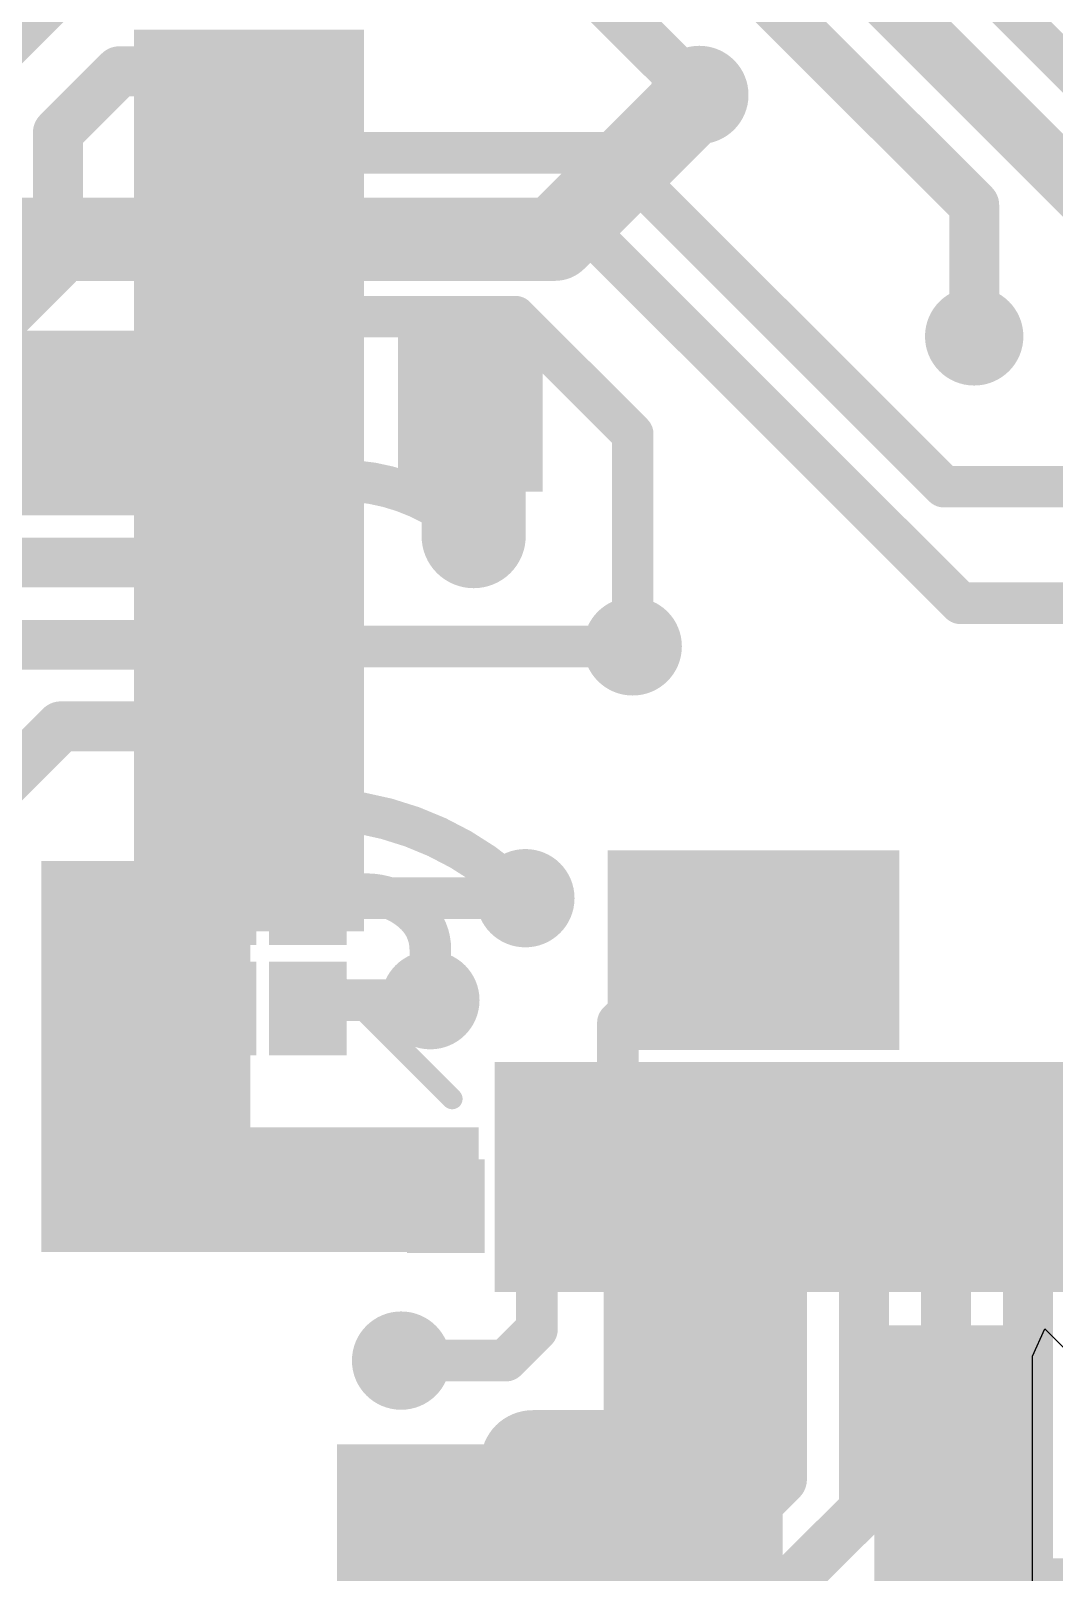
# Model space of a CAD drawing. Header units: millimetres. Extents: x -35.7 to 33.3, y -3.2 to 68.2.
# Drawn here: x -8.93 to -2.69, y 18.87 to 28.28 of the extents above; entities that cross this region are included whole.
import ezdxf

# ---------------------------------------------------------------- set-up
doc = ezdxf.new("R2010")
doc.units = ezdxf.units.MM
for name, color, linetype in [('BottomLayer', 5, 'Continuous'), ('BottomPaste', 16, 'Continuous'), ('BottomSolder', 6, 'Continuous'), ('Mechanical2', 216, 'Continuous'), ('TopLayer', 1, 'Continuous'), ('TopOverlay', 2, 'Continuous'), ('TopPaste', 8, 'Continuous'), ('TopSolder', 216, 'Continuous'), ('ViaHoleLayer', 16, 'Continuous')]:
    doc.layers.add(name, color=color, linetype=linetype)

# ---------------------------------------------------------------- blocks, each defined once
blk = doc.blocks.new('R___0201_B_4')
at = {"layer": 'BottomLayer'}
for points in [[(-0.40999791, 0.18499963), (-0.13999845, 0.18499963), (-0.13999845, -0.18499963), (-0.40999791, -0.18499963)], [(0.14000099, 0.18499963), (0.41000045, 0.18499963), (0.41000045, -0.18499963), (0.14000099, -0.18499963)]]:
    blk.add_hatch(color=5, dxfattribs=at).paths.add_polyline_path(points)
at = {"layer": 'BottomPaste'}
for points in [[(-0.40999791, 0.18499963), (-0.13999845, 0.18499963), (-0.13999845, -0.18499963), (-0.40999791, -0.18499963)], [(0.14000099, 0.18499963), (0.41000045, 0.18499963), (0.41000045, -0.18499963), (0.14000099, -0.18499963)]]:
    blk.add_hatch(color=16, dxfattribs=at).paths.add_polyline_path(points)
at = {"layer": 'BottomSolder'}
for points in [[(-0.51159791, 0.28659963), (-0.03839845, 0.28659963), (-0.03839845, -0.28659963), (-0.51159791, -0.28659963)], [(0.03840099, 0.28659963), (0.51160045, 0.28659963), (0.51160045, -0.28659963), (0.03840099, -0.28659963)]]:
    blk.add_hatch(color=6, dxfattribs=at).paths.add_polyline_path(points)
blk = doc.blocks.new('LQFP_100_23')
at = {"layer": 'TopLayer'}
for points in [[(-8.34999981, -0.8500008399999999), (-7.14999967, -0.8500008399999999), (-7.14999967, -1.15000024), (-8.34999981, -1.15000024)], [(-8.34999981, -1.34999984), (-7.14999967, -1.34999984), (-7.14999967, -1.64999924), (-8.34999981, -1.64999924)], [(-8.34999981, -1.84999884), (-7.14999967, -1.84999884), (-7.14999967, -2.14999824), (-8.34999981, -2.14999824)], [(-8.34999981, -2.35000038), (-7.14999967, -2.35000038), (-7.14999967, -2.64999978), (-8.34999981, -2.64999978)], [(-8.34999981, -2.84999938), (-7.14999967, -2.84999938), (-7.14999967, -3.14999878), (-8.34999981, -3.14999878)], [(-8.34999981, -3.35000092), (-7.14999967, -3.35000092), (-7.14999967, -3.65000032), (-8.34999981, -3.65000032)], [(-8.34999981, -3.84999992), (-7.14999967, -3.84999992), (-7.14999967, -4.14999932), (-8.34999981, -4.14999932)], [(-8.34999981, -4.349998919999999), (-7.14999967, -4.349998919999999), (-7.14999967, -4.64999832), (-8.34999981, -4.64999832)], [(-8.34999981, -4.84999792), (-7.14999967, -4.84999792), (-7.14999967, -5.14999732), (-8.34999981, -5.14999732)], [(-8.34999981, -5.34999946), (-7.14999967, -5.34999946), (-7.14999967, -5.649998859999999), (-8.34999981, -5.649998859999999)], [(-8.34999981, -5.850001), (-7.14999967, -5.850001), (-7.14999967, -6.1500004), (-8.34999981, -6.1500004)], [(-5.850001, -7.14999967), (-5.850001, -8.34999981), (-6.1500004, -8.34999981), (-6.1500004, -7.14999967)], [(-5.350002, -7.14999967), (-5.350002, -8.34999981), (-5.6500014, -8.34999981), (-5.6500014, -7.14999967)], [(-4.85000046, -7.14999967), (-4.85000046, -8.34999981), (-5.149999859999999, -8.34999981), (-5.149999859999999, -7.14999967)], [(-4.35000146, -7.14999967), (-4.35000146, -8.34999981), (-4.65000086, -8.34999981), (-4.65000086, -7.14999967)], [(-3.84999992, -7.14999967), (-3.84999992, -8.34999981), (-4.14999932, -8.34999981), (-4.14999932, -7.14999967)], [(-3.35000092, -7.14999967), (-3.35000092, -8.34999981), (-3.65000032, -8.34999981), (-3.65000032, -7.14999967)], [(-2.85000192, -7.14999967), (-2.85000192, -8.34999981), (-3.15000132, -8.34999981), (-3.15000132, -7.14999967)]]:
    blk.add_hatch(color=1, dxfattribs=at).paths.add_polyline_path(points)
at = {"layer": 'TopPaste'}
for points in [[(-8.34999981, -0.8500008399999999), (-7.14999967, -0.8500008399999999), (-7.14999967, -1.15000024), (-8.34999981, -1.15000024)], [(-8.34999981, -1.34999984), (-7.14999967, -1.34999984), (-7.14999967, -1.64999924), (-8.34999981, -1.64999924)], [(-8.34999981, -1.84999884), (-7.14999967, -1.84999884), (-7.14999967, -2.14999824), (-8.34999981, -2.14999824)], [(-8.34999981, -2.35000038), (-7.14999967, -2.35000038), (-7.14999967, -2.64999978), (-8.34999981, -2.64999978)], [(-8.34999981, -2.84999938), (-7.14999967, -2.84999938), (-7.14999967, -3.14999878), (-8.34999981, -3.14999878)], [(-8.34999981, -3.35000092), (-7.14999967, -3.35000092), (-7.14999967, -3.65000032), (-8.34999981, -3.65000032)], [(-8.34999981, -3.84999992), (-7.14999967, -3.84999992), (-7.14999967, -4.14999932), (-8.34999981, -4.14999932)], [(-8.34999981, -4.349998919999999), (-7.14999967, -4.349998919999999), (-7.14999967, -4.64999832), (-8.34999981, -4.64999832)], [(-8.34999981, -4.84999792), (-7.14999967, -4.84999792), (-7.14999967, -5.14999732), (-8.34999981, -5.14999732)], [(-8.34999981, -5.34999946), (-7.14999967, -5.34999946), (-7.14999967, -5.649998859999999), (-8.34999981, -5.649998859999999)], [(-8.34999981, -5.850001), (-7.14999967, -5.850001), (-7.14999967, -6.1500004), (-8.34999981, -6.1500004)], [(-5.850001, -7.14999967), (-5.850001, -8.34999981), (-6.1500004, -8.34999981), (-6.1500004, -7.14999967)], [(-5.350002, -7.14999967), (-5.350002, -8.34999981), (-5.6500014, -8.34999981), (-5.6500014, -7.14999967)], [(-4.85000046, -7.14999967), (-4.85000046, -8.34999981), (-5.149999859999999, -8.34999981), (-5.149999859999999, -7.14999967)], [(-4.35000146, -7.14999967), (-4.35000146, -8.34999981), (-4.65000086, -8.34999981), (-4.65000086, -7.14999967)], [(-3.84999992, -7.14999967), (-3.84999992, -8.34999981), (-4.14999932, -8.34999981), (-4.14999932, -7.14999967)], [(-3.35000092, -7.14999967), (-3.35000092, -8.34999981), (-3.65000032, -8.34999981), (-3.65000032, -7.14999967)], [(-2.85000192, -7.14999967), (-2.85000192, -8.34999981), (-3.15000132, -8.34999981), (-3.15000132, -7.14999967)]]:
    blk.add_hatch(color=8, dxfattribs=at).paths.add_polyline_path(points)
at = {"layer": 'TopSolder'}
for points in [[(-8.45159981, -0.74840084), (-7.048399669999999, -0.74840084), (-7.048399669999999, -1.25160024), (-8.45159981, -1.25160024)], [(-8.45159981, -1.24839984), (-7.048399669999999, -1.24839984), (-7.048399669999999, -1.75159924), (-8.45159981, -1.75159924)], [(-8.45159981, -1.74839884), (-7.048399669999999, -1.74839884), (-7.048399669999999, -2.25159824), (-8.45159981, -2.25159824)], [(-8.45159981, -2.24840038), (-7.048399669999999, -2.24840038), (-7.048399669999999, -2.75159978), (-8.45159981, -2.75159978)], [(-8.45159981, -2.74839938), (-7.048399669999999, -2.74839938), (-7.048399669999999, -3.25159878), (-8.45159981, -3.25159878)], [(-8.45159981, -3.24840092), (-7.048399669999999, -3.24840092), (-7.048399669999999, -3.75160032), (-8.45159981, -3.75160032)], [(-8.45159981, -3.74839992), (-7.048399669999999, -3.74839992), (-7.048399669999999, -4.25159932), (-8.45159981, -4.25159932)], [(-8.45159981, -4.24839892), (-7.048399669999999, -4.24839892), (-7.048399669999999, -4.75159832), (-8.45159981, -4.75159832)], [(-8.45159981, -4.748397919999999), (-7.048399669999999, -4.748397919999999), (-7.048399669999999, -5.251597319999999), (-8.45159981, -5.251597319999999)], [(-8.45159981, -5.24839946), (-7.048399669999999, -5.24839946), (-7.048399669999999, -5.75159886), (-8.45159981, -5.75159886)], [(-8.45159981, -5.748400999999999), (-7.048399669999999, -5.748400999999999), (-7.048399669999999, -6.2516004), (-8.45159981, -6.2516004)], [(-5.748400999999999, -7.048399669999999), (-5.748400999999999, -8.45159981), (-6.2516004, -8.45159981), (-6.2516004, -7.048399669999999)], [(-5.248402, -7.048399669999999), (-5.248402, -8.45159981), (-5.7516014, -8.45159981), (-5.7516014, -7.048399669999999)], [(-4.74840046, -7.048399669999999), (-4.74840046, -8.45159981), (-5.25159986, -8.45159981), (-5.25159986, -7.048399669999999)], [(-4.248401459999999, -7.048399669999999), (-4.248401459999999, -8.45159981), (-4.75160086, -8.45159981), (-4.75160086, -7.048399669999999)], [(-3.74839992, -7.048399669999999), (-3.74839992, -8.45159981), (-4.25159932, -8.45159981), (-4.25159932, -7.048399669999999)], [(-3.24840092, -7.048399669999999), (-3.24840092, -8.45159981), (-3.75160032, -8.45159981), (-3.75160032, -7.048399669999999)], [(-2.74840192, -7.048399669999999), (-2.74840192, -8.45159981), (-3.25160132, -8.45159981), (-3.25160132, -7.048399669999999)]]:
    blk.add_hatch(color=216, dxfattribs=at).paths.add_polyline_path(points)
at = {"layer": 'TopOverlay', "const_width": 0.127}
blk.add_lwpolyline([(-7.27300044, -6.51100044), (-6.51100044, -7.27300044)], dxfattribs=at)
at = {"layer": 'TopOverlay', "const_width": 0.0635}
for points in [[(-7.30475044, -6.51100044, 1), (-7.24125044, -6.51100044, 1)], [(-6.54275044, -7.27300044, 1), (-6.47925044, -7.27300044, 1)]]:
    blk.add_lwpolyline(points, format="xyb", close=True, dxfattribs=at)
blk = doc.blocks.new('CAP_CASE_A_B_25')
at = {"layer": 'BottomLayer'}
for points in [[(-1.88499877, 0.5950000799999999), (-0.82499835, 0.5950000799999999), (-0.82499835, -0.5950000799999999), (-1.88499877, -0.5950000799999999)], [(-1.88499877, 0.5950000799999999), (-0.82499835, 0.5950000799999999), (-0.82499835, -0.5950000799999999), (-1.88499877, -0.5950000799999999)], [(0.8250008899999999, 0.5950000799999999), (1.88500131, 0.5950000799999999), (1.88500131, -0.5950000799999999), (0.8250008899999999, -0.5950000799999999)]]:
    blk.add_hatch(color=5, dxfattribs=at).paths.add_polyline_path(points)
at = {"layer": 'BottomPaste'}
for points in [[(-1.88499877, 0.5950000799999999), (-0.82499835, 0.5950000799999999), (-0.82499835, -0.5950000799999999), (-1.88499877, -0.5950000799999999)], [(-1.88499877, 0.5950000799999999), (-0.82499835, 0.5950000799999999), (-0.82499835, -0.5950000799999999), (-1.88499877, -0.5950000799999999)], [(0.8250008899999999, 0.5950000799999999), (1.88500131, 0.5950000799999999), (1.88500131, -0.5950000799999999), (0.8250008899999999, -0.5950000799999999)]]:
    blk.add_hatch(color=16, dxfattribs=at).paths.add_polyline_path(points)
at = {"layer": 'BottomSolder'}
for points in [[(-1.98659877, 0.69660008), (-0.72339835, 0.69660008), (-0.72339835, -0.69660008), (-1.98659877, -0.69660008)], [(-1.98659877, 0.69660008), (-0.72339835, 0.69660008), (-0.72339835, -0.69660008), (-1.98659877, -0.69660008)], [(0.72340089, 0.69660008), (1.98660131, 0.69660008), (1.98660131, -0.69660008), (0.72340089, -0.69660008)]]:
    blk.add_hatch(color=6, dxfattribs=at).paths.add_polyline_path(points)
blk = doc.blocks.new('R___0201_B_61')
at = {"layer": 'BottomLayer'}
for points in [[(-0.40999791, 0.18499963), (-0.13999845, 0.18499963), (-0.13999845, -0.18499963), (-0.40999791, -0.18499963)], [(0.14000099, 0.18499963), (0.41000045, 0.18499963), (0.41000045, -0.18499963), (0.14000099, -0.18499963)]]:
    blk.add_hatch(color=5, dxfattribs=at).paths.add_polyline_path(points)
at = {"layer": 'BottomPaste'}
for points in [[(-0.40999791, 0.18499963), (-0.13999845, 0.18499963), (-0.13999845, -0.18499963), (-0.40999791, -0.18499963)], [(0.14000099, 0.18499963), (0.41000045, 0.18499963), (0.41000045, -0.18499963), (0.14000099, -0.18499963)]]:
    blk.add_hatch(color=16, dxfattribs=at).paths.add_polyline_path(points)
at = {"layer": 'BottomSolder'}
for points in [[(-0.51159791, 0.28659963), (-0.03839845, 0.28659963), (-0.03839845, -0.28659963), (-0.51159791, -0.28659963)], [(0.03840099, 0.28659963), (0.51160045, 0.28659963), (0.51160045, -0.28659963), (0.03840099, -0.28659963)]]:
    blk.add_hatch(color=6, dxfattribs=at).paths.add_polyline_path(points)
blk = doc.blocks.new('R___0201_B_62')
at = {"layer": 'BottomLayer'}
for points in [[(-0.40999791, 0.18499963), (-0.13999845, 0.18499963), (-0.13999845, -0.18499963), (-0.40999791, -0.18499963)], [(0.14000099, 0.18499963), (0.41000045, 0.18499963), (0.41000045, -0.18499963), (0.14000099, -0.18499963)]]:
    blk.add_hatch(color=5, dxfattribs=at).paths.add_polyline_path(points)
at = {"layer": 'BottomPaste'}
for points in [[(-0.40999791, 0.18499963), (-0.13999845, 0.18499963), (-0.13999845, -0.18499963), (-0.40999791, -0.18499963)], [(0.14000099, 0.18499963), (0.41000045, 0.18499963), (0.41000045, -0.18499963), (0.14000099, -0.18499963)]]:
    blk.add_hatch(color=16, dxfattribs=at).paths.add_polyline_path(points)
at = {"layer": 'BottomSolder'}
for points in [[(-0.51159791, 0.28659963), (-0.03839845, 0.28659963), (-0.03839845, -0.28659963), (-0.51159791, -0.28659963)], [(0.03840099, 0.28659963), (0.51160045, 0.28659963), (0.51160045, -0.28659963), (0.03840099, -0.28659963)]]:
    blk.add_hatch(color=6, dxfattribs=at).paths.add_polyline_path(points)
blk = doc.blocks.new('C__0603_B_101')
at = {"layer": 'BottomLayer'}
for points in [[(-1.143, -0.4445), (-1.143, 0.4445), (-0.3809999999999999, 0.4445), (-0.3809999999999999, -0.4445)], [(0.3809999999999999, -0.4445), (0.3809999999999999, 0.4445), (1.143, 0.4445), (1.143, -0.4445)]]:
    blk.add_hatch(color=5, dxfattribs=at).paths.add_polyline_path(points)
at = {"layer": 'BottomPaste'}
for points in [[(-1.143, -0.4445), (-1.143, 0.4445), (-0.3809999999999999, 0.4445), (-0.3809999999999999, -0.4445)], [(0.3809999999999999, -0.4445), (0.3809999999999999, 0.4445), (1.143, 0.4445), (1.143, -0.4445)]]:
    blk.add_hatch(color=16, dxfattribs=at).paths.add_polyline_path(points)
at = {"layer": 'BottomSolder'}
for points in [[(-1.20299988, -0.50449988), (-1.20299988, 0.50449988), (-0.3210001199999999, 0.50449988), (-0.3210001199999999, -0.50449988)], [(0.3210001199999999, -0.50449988), (0.3210001199999999, 0.50449988), (1.20299988, 0.50449988), (1.20299988, -0.50449988)]]:
    blk.add_hatch(color=6, dxfattribs=at).paths.add_polyline_path(points)
blk = doc.blocks.new('C__0603_B_102')
at = {"layer": 'BottomLayer'}
for points in [[(-1.143, -0.4445), (-1.143, 0.4445), (-0.3809999999999999, 0.4445), (-0.3809999999999999, -0.4445)], [(0.3809999999999999, -0.4445), (0.3809999999999999, 0.4445), (1.143, 0.4445), (1.143, -0.4445)]]:
    blk.add_hatch(color=5, dxfattribs=at).paths.add_polyline_path(points)
at = {"layer": 'BottomPaste'}
for points in [[(-1.143, -0.4445), (-1.143, 0.4445), (-0.3809999999999999, 0.4445), (-0.3809999999999999, -0.4445)], [(0.3809999999999999, -0.4445), (0.3809999999999999, 0.4445), (1.143, 0.4445), (1.143, -0.4445)]]:
    blk.add_hatch(color=16, dxfattribs=at).paths.add_polyline_path(points)
at = {"layer": 'BottomSolder'}
for points in [[(-1.20299988, -0.50449988), (-1.20299988, 0.50449988), (-0.3210001199999999, 0.50449988), (-0.3210001199999999, -0.50449988)], [(0.3210001199999999, -0.50449988), (0.3210001199999999, 0.50449988), (1.20299988, 0.50449988), (1.20299988, -0.50449988)]]:
    blk.add_hatch(color=6, dxfattribs=at).paths.add_polyline_path(points)
blk = doc.blocks.new('C__0603_B_107')
at = {"layer": 'BottomLayer'}
for points in [[(-1.143, -0.4445), (-1.143, 0.4445), (-0.3809999999999999, 0.4445), (-0.3809999999999999, -0.4445)], [(0.3809999999999999, -0.4445), (0.3809999999999999, 0.4445), (1.143, 0.4445), (1.143, -0.4445)]]:
    blk.add_hatch(color=5, dxfattribs=at).paths.add_polyline_path(points)
at = {"layer": 'BottomPaste'}
for points in [[(-1.143, -0.4445), (-1.143, 0.4445), (-0.3809999999999999, 0.4445), (-0.3809999999999999, -0.4445)], [(0.3809999999999999, -0.4445), (0.3809999999999999, 0.4445), (1.143, 0.4445), (1.143, -0.4445)]]:
    blk.add_hatch(color=16, dxfattribs=at).paths.add_polyline_path(points)
at = {"layer": 'BottomSolder'}
for points in [[(-1.20299988, -0.50449988), (-1.20299988, 0.50449988), (-0.3210001199999999, 0.50449988), (-0.3210001199999999, -0.50449988)], [(0.3210001199999999, -0.50449988), (0.3210001199999999, 0.50449988), (1.20299988, 0.50449988), (1.20299988, -0.50449988)]]:
    blk.add_hatch(color=6, dxfattribs=at).paths.add_polyline_path(points)

msp = doc.modelspace()

# ---------------------------------------------------------------- hatches: boundary and pattern name
at = {"layer": 'BottomLayer'}
h = msp.add_hatch(color=5, dxfattribs=at)
edge = h.paths.add_edge_path()
edge.add_arc((-4.8514, 27.8892), 0.2999994, 0, 360)
h = msp.add_hatch(color=5, dxfattribs=at)
edge = h.paths.add_edge_path()
edge.add_arc((-3.17499746, 26.416), 0.2999994, 0, 360)
for points in [[(-9.296882599999998, 25.3238), (-7.391882600000001, 25.3238), (-7.391882600000001, 26.44992424), (-9.296882599999998, 26.44992424)], [(-5.4102, 22.0606112), (-3.6322, 22.0606112), (-3.6322, 23.2798112), (-5.4102, 23.2798112)], [(-8.8646, 20.828), (-7.590200719999999, 20.828), (-7.590200719999999, 23.2156), (-8.8646, 23.2156)], [(-8.026399999999999, 20.828), (-6.1976, 20.828), (-6.1976, 21.59), (-8.026399999999999, 21.59)], [(-4.3434, 21.5138), (-5.4356, 21.5138), (-5.4356, 18.796), (-4.3434, 18.796)], [(-3.7846, 17.653), (-2.7432, 17.653), (-2.7432, 20.3588112), (-3.7846, 20.3588112)], [(-4.3553888, 17.3736), (-4.3553888, 19.6555106), (-7.0612, 19.6555106), (-7.0612, 17.3736)]]:
    msp.add_hatch(color=5, dxfattribs=at).paths.add_polyline_path(points)
h = msp.add_hatch(color=5, dxfattribs=at)
edge = h.paths.add_edge_path()
edge.add_arc((-8.762999999999998, 25.69181044), 0.2999994, 0, 360)
h = msp.add_hatch(color=5, dxfattribs=at)
edge = h.paths.add_edge_path()
edge.add_arc((-6.2275974, 25.1848112), 0.2999994, 0, 360)
h = msp.add_hatch(color=5, dxfattribs=at)
edge = h.paths.add_edge_path()
edge.add_arc((-5.2578, 24.5244112), 0.2999994, 0, 360)
h = msp.add_hatch(color=5, dxfattribs=at)
edge = h.paths.add_edge_path()
edge.add_arc((-5.91236562, 22.9877112), 0.2999994, 0, 360)
h = msp.add_hatch(color=5, dxfattribs=at)
edge = h.paths.add_edge_path()
edge.add_arc((-3.9624, 22.6702112), 0.2999994, 0, 360)
h = msp.add_hatch(color=5, dxfattribs=at)
edge = h.paths.add_edge_path()
edge.add_arc((-6.49181328, 22.3654112), 0.2999994, 0, 360)
h = msp.add_hatch(color=5, dxfattribs=at)
edge = h.paths.add_edge_path()
edge.add_arc((-8.1328006, 21.7678), 0.2999994, 0, 360)
h = msp.add_hatch(color=5, dxfattribs=at)
edge = h.paths.add_edge_path()
edge.add_arc((-8.4836, 21.209), 0.2999994, 0, 360)
h = msp.add_hatch(color=5, dxfattribs=at)
edge = h.paths.add_edge_path()
edge.add_arc((-7.746999999999999, 21.209), 0.2999994, 0, 360)
h = msp.add_hatch(color=5, dxfattribs=at)
edge = h.paths.add_edge_path()
edge.add_arc((-6.6699003, 20.1659109), 0.2999994, 0, 360)
h = msp.add_hatch(color=5, dxfattribs=at)
edge = h.paths.add_edge_path()
edge.add_arc((-5.8674, 19.5460112), 0.2999994, 0, 360)
h = msp.add_hatch(color=5, dxfattribs=at)
edge = h.paths.add_edge_path()
edge.add_arc((-6.5786, 19.2024), 0.2999994, 0, 360)
at = {"layer": 'TopLayer'}
h = msp.add_hatch(color=1, dxfattribs=at)
edge = h.paths.add_edge_path()
edge.add_arc((-4.8514, 27.8892), 0.2999994, 0, 360)
h = msp.add_hatch(color=1, dxfattribs=at)
edge = h.paths.add_edge_path()
edge.add_arc((-3.17499746, 26.416), 0.2999994, 0, 360)
h = msp.add_hatch(color=1, dxfattribs=at)
edge = h.paths.add_edge_path()
edge.add_arc((-8.762999999999998, 25.69181044), 0.2999994, 0, 360)
h = msp.add_hatch(color=1, dxfattribs=at)
edge = h.paths.add_edge_path()
edge.add_arc((-6.2275974, 25.1848112), 0.2999994, 0, 360)
h = msp.add_hatch(color=1, dxfattribs=at)
edge = h.paths.add_edge_path()
edge.add_arc((-5.2578, 24.5244112), 0.2999994, 0, 360)
h = msp.add_hatch(color=1, dxfattribs=at)
edge = h.paths.add_edge_path()
edge.add_arc((-5.91236562, 22.9877112), 0.2999994, 0, 360)
msp.add_hatch(color=1, dxfattribs=at).paths.add_polyline_path([(-8.2042, 22.8092), (-6.985, 22.8092), (-6.985, 23.1902), (-8.2042, 23.1902)])
h = msp.add_hatch(color=1, dxfattribs=at)
edge = h.paths.add_edge_path()
edge.add_arc((-3.9624, 22.6702112), 0.2999994, 0, 360)
h = msp.add_hatch(color=1, dxfattribs=at)
edge = h.paths.add_edge_path()
edge.add_arc((-6.49181328, 22.3654112), 0.2999994, 0, 360)
h = msp.add_hatch(color=1, dxfattribs=at)
edge = h.paths.add_edge_path()
edge.add_arc((-8.1328006, 21.7678), 0.2999994, 0, 360)
h = msp.add_hatch(color=1, dxfattribs=at)
edge = h.paths.add_edge_path()
edge.add_arc((-8.4836, 21.209), 0.2999994, 0, 360)
h = msp.add_hatch(color=1, dxfattribs=at)
edge = h.paths.add_edge_path()
edge.add_arc((-7.746999999999999, 21.209), 0.2999994, 0, 360)
h = msp.add_hatch(color=1, dxfattribs=at)
edge = h.paths.add_edge_path()
edge.add_arc((-6.6699003, 20.1659109), 0.2999994, 0, 360)
h = msp.add_hatch(color=1, dxfattribs=at)
edge = h.paths.add_edge_path()
edge.add_arc((-5.8674, 19.5460112), 0.2999994, 0, 360)
h = msp.add_hatch(color=1, dxfattribs=at)
edge = h.paths.add_edge_path()
edge.add_arc((-6.5786, 19.2024), 0.2999994, 0, 360)
at = {"layer": 'ViaHoleLayer'}
h = msp.add_hatch(color=16, dxfattribs=at)
edge = h.paths.add_edge_path()
edge.add_arc((-4.8514, 27.8892), 0.1499997, 0, 360)
h = msp.add_hatch(color=16, dxfattribs=at)
edge = h.paths.add_edge_path()
edge.add_arc((-3.17499746, 26.416), 0.1499997, 0, 360)
h = msp.add_hatch(color=16, dxfattribs=at)
edge = h.paths.add_edge_path()
edge.add_arc((-8.762999999999998, 25.69181044), 0.1499997, 0, 360)
h = msp.add_hatch(color=16, dxfattribs=at)
edge = h.paths.add_edge_path()
edge.add_arc((-6.2275974, 25.1848112), 0.1499997, 0, 360)
h = msp.add_hatch(color=16, dxfattribs=at)
edge = h.paths.add_edge_path()
edge.add_arc((-5.2578, 24.5244112), 0.1499997, 0, 360)
h = msp.add_hatch(color=16, dxfattribs=at)
edge = h.paths.add_edge_path()
edge.add_arc((-5.91236562, 22.9877112), 0.1499997, 0, 360)
h = msp.add_hatch(color=16, dxfattribs=at)
edge = h.paths.add_edge_path()
edge.add_arc((-3.9624, 22.6702112), 0.1499997, 0, 360)
h = msp.add_hatch(color=16, dxfattribs=at)
edge = h.paths.add_edge_path()
edge.add_arc((-6.49181328, 22.3654112), 0.1499997, 0, 360)
h = msp.add_hatch(color=16, dxfattribs=at)
edge = h.paths.add_edge_path()
edge.add_arc((-8.1328006, 21.7678), 0.1499997, 0, 360)
h = msp.add_hatch(color=16, dxfattribs=at)
edge = h.paths.add_edge_path()
edge.add_arc((-8.4836, 21.209), 0.1499997, 0, 360)
h = msp.add_hatch(color=16, dxfattribs=at)
edge = h.paths.add_edge_path()
edge.add_arc((-7.746999999999999, 21.209), 0.1499997, 0, 360)
h = msp.add_hatch(color=16, dxfattribs=at)
edge = h.paths.add_edge_path()
edge.add_arc((-6.6699003, 20.1659109), 0.1499997, 0, 360)
h = msp.add_hatch(color=16, dxfattribs=at)
edge = h.paths.add_edge_path()
edge.add_arc((-5.8674, 19.5460112), 0.1499997, 0, 360)
h = msp.add_hatch(color=16, dxfattribs=at)
edge = h.paths.add_edge_path()
edge.add_arc((-6.5786, 19.2024), 0.1499997, 0, 360)

# ---------------------------------------------------------------- linework, layer by layer
at = {"layer": 'BottomLayer'}
for p, q in [((-2.8194, 20.19300254), (-2.74320254, 20.35880866)), ((-2.74320254, 20.35880866), (-1.0787888, 18.6944)), ((-2.8194, 18.0086), (-2.8194, 20.19300254))]:
    msp.add_line(p, q, dxfattribs=at)
for points, const_width in [([(-4.2791888, 29.00679999999999), (-2.34760008, 27.07521128)], 0.3048), ([(-4.4823888, 28.5242), (-3.17499746, 27.21680866)], 0.3048), ([(-5.73187322, 27.00872678), (-4.8690022, 27.8715978)], 0.508), ([(-3.17499746, 26.416), (-3.17499746, 27.21680866)], 0.3048), ([(-22.70271558, 27.00872678), (-5.73187322, 27.00872678)], 0.508), ([(-6.248399999999999, 25.9722112), (-6.2275974, 25.9514086)], 0.635), ([(-6.2275974, 25.1968), (-6.2275974, 25.9514086)], 0.635), ([(-9.711408059999998, 25.2054106), (-9.030408659999999, 24.5244112)], 0.254), ([(-9.030408659999999, 24.5244112), (-5.2578, 24.5244112)], 0.254), ([(-7.238999999999999, 22.9877112), (-5.9189112, 22.9877112)], 0.254), ([(-4.886200539999999, 22.6448112), (-4.8768, 22.63541066)], 0.635), ([(-8.5344, 22.479), (-8.3614006, 22.3060006)], 0.2032), ([(-7.238999999999999, 22.3574102), (-7.230999, 22.3654112)], 0.254), ([(-7.238999999999999, 22.3146112), (-7.238999999999999, 22.3574102)], 0.254), ([(-7.230999, 22.3654112), (-6.49181328, 22.3654112)], 0.254), ([(-8.3614006, 21.971), (-8.3614006, 22.3060006)], 0.2032), ([(-5.847600699999999, 21.02724268), (-5.847600699999999, 21.10841092)], 0.2032), ([(-5.84983336, 21.02501002), (-5.847600699999999, 21.02724268)], 0.2032), ([(-5.84983336, 20.38836664), (-5.84983336, 21.02501002)], 0.2032), ([(-6.072289099999999, 20.1659109), (-5.84983336, 20.38836664)], 0.2032), ([(-6.6699003, 20.1659109), (-6.072289099999999, 20.1659109)], 0.2032), ([(-4.8768, 19.7111112), (-4.8768, 19.7746112)], 0.635), ([(-3.3528, 18.5300112), (-3.3528, 19.7746112)], 0.635), ([(-4.8768, 18.161), (-4.8768, 19.7111112)], 0.635), ([(-5.8674, 19.5460112), (-5.0419, 19.5460112)], 0.635), ([(-5.0419, 19.5460112), (-5.008600599999999, 19.5793106)], 0.635), ([(-5.008600599999999, 19.5793106), (-4.8768, 19.7111112)], 0.3048)]:
    msp.add_lwpolyline(points, dxfattribs=dict(at, const_width=const_width))
for points, const_width in [([(-4.9960022, 27.8715978, 1), (-4.7420022, 27.8715978, 1)], 0.254), ([(-3.25119746, 27.21680866, 1), (-3.09879746, 27.21680866, 1)], 0.1524), ([(-3.25119746, 27.21680866, 1), (-3.09879746, 27.21680866, 1)], 0.1524), ([(-5.85887322, 27.00872678, 1), (-5.60487322, 27.00872678, 1)], 0.254), ([(-5.85887322, 27.00872678, 1), (-5.60487322, 27.00872678, 1)], 0.254), ([(-3.25119746, 26.416, 1), (-3.09879746, 26.416, 1)], 0.1524), ([(-6.407149999999999, 25.9722112, 1), (-6.08965, 25.9722112, 1)], 0.3175), ([(-6.3863474, 25.9514086, 1), (-6.0688474, 25.9514086, 1)], 0.3175), ([(-6.3863474, 25.9514086, 1), (-6.0688474, 25.9514086, 1)], 0.3175), ([(-6.3863474, 25.1968, 1), (-6.0688474, 25.1968, 1)], 0.3175), ([(-9.09390866, 24.5244112, 1), (-8.96690866, 24.5244112, 1)], 0.127), ([(-9.09390866, 24.5244112, 1), (-8.96690866, 24.5244112, 1)], 0.127), ([(-5.3213, 24.5244112, 1), (-5.194299999999999, 24.5244112, 1)], 0.127), ([(-7.302499999999999, 22.9877112, 1), (-7.175499999999999, 22.9877112, 1)], 0.127), ([(-5.9824112, 22.9877112, 1), (-5.8554112, 22.9877112, 1)], 0.127), ([(-5.044950539999999, 22.6448112, 1), (-4.72745054, 22.6448112, 1)], 0.3175), ([(-5.03555, 22.63541066, 1), (-4.71805, 22.63541066, 1)], 0.3175), ([(-8.5852, 22.479, 1), (-8.4836, 22.479, 1)], 0.1016), ([(-7.302499999999999, 22.3574102, 1), (-7.175499999999999, 22.3574102, 1)], 0.127), ([(-7.302499999999999, 22.3574102, 1), (-7.175499999999999, 22.3574102, 1)], 0.127), ([(-7.294499, 22.3654112, 1), (-7.167499, 22.3654112, 1)], 0.127), ([(-7.294499, 22.3654112, 1), (-7.167499, 22.3654112, 1)], 0.127), ([(-6.55531328, 22.3654112, 1), (-6.42831328, 22.3654112, 1)], 0.127), ([(-8.4122006, 22.3060006, 1), (-8.310600599999999, 22.3060006, 1)], 0.1016), ([(-8.4122006, 22.3060006, 1), (-8.310600599999999, 22.3060006, 1)], 0.1016), ([(-7.302499999999999, 22.3146112, 1), (-7.175499999999999, 22.3146112, 1)], 0.127), ([(-8.4122006, 21.971, 1), (-8.310600599999999, 21.971, 1)], 0.1016), ([(-5.8984007, 21.10841092, 1), (-5.796800699999999, 21.10841092, 1)], 0.1016), ([(-5.90063336, 21.02501002, 1), (-5.799033359999999, 21.02501002, 1)], 0.1016), ([(-5.90063336, 21.02501002, 1), (-5.799033359999999, 21.02501002, 1)], 0.1016), ([(-5.8984007, 21.02724268, 1), (-5.796800699999999, 21.02724268, 1)], 0.1016), ([(-5.8984007, 21.02724268, 1), (-5.796800699999999, 21.02724268, 1)], 0.1016), ([(-5.90063336, 20.38836664, 1), (-5.799033359999999, 20.38836664, 1)], 0.1016), ([(-5.90063336, 20.38836664, 1), (-5.799033359999999, 20.38836664, 1)], 0.1016), ([(-6.7207003, 20.1659109, 1), (-6.619100299999999, 20.1659109, 1)], 0.1016), ([(-6.1230891, 20.1659109, 1), (-6.0214891, 20.1659109, 1)], 0.1016), ([(-6.1230891, 20.1659109, 1), (-6.0214891, 20.1659109, 1)], 0.1016), ([(-5.03555, 19.7746112, 1), (-4.71805, 19.7746112, 1)], 0.3175), ([(-3.51155, 19.7746112, 1), (-3.19405, 19.7746112, 1)], 0.3175), ([(-5.03555, 19.7111112, 1), (-4.71805, 19.7111112, 1)], 0.3175), ([(-5.03555, 19.7111112, 1), (-4.71805, 19.7111112, 1)], 0.3175), ([(-6.026149999999999, 19.5460112, 1), (-5.70865, 19.5460112, 1)], 0.3175), ([(-5.20065, 19.5460112, 1), (-4.88315, 19.5460112, 1)], 0.3175), ([(-5.20065, 19.5460112, 1), (-4.88315, 19.5460112, 1)], 0.3175), ([(-5.1673506, 19.5793106, 1), (-4.8498506, 19.5793106, 1)], 0.3175), ([(-4.953, 19.7111112, 1), (-4.8006, 19.7111112, 1)], 0.1524), ([(-5.084800599999999, 19.5793106, 1), (-4.932400599999999, 19.5793106, 1)], 0.1524)]:
    msp.add_lwpolyline(points, format="xyb", close=True, dxfattribs=dict(at, const_width=const_width))
at = {"layer": 'Mechanical2', "const_width": 0.3809999999999999}
msp.add_lwpolyline([(33.1350874, 19.75968108, -5.376896980783756), (33.11748266, 45.28603084)], format="xyb", dxfattribs=at)
at = {"layer": 'TopLayer'}
for points, const_width in [([(-4.96456716, 29.80317636), (-1.49265132, 26.33126052)], 0.254), ([(-4.16858958, 29.61785542), (-1.31379468, 26.76306052)], 0.254), ([(-9.2456, 28.03334246), (-8.2427318, 29.03621066)], 0.3048), ([(-5.498411659999999, 28.53621166), (-4.8514, 27.8892)], 0.3048), ([(-8.762999999999998, 27.65890836), (-8.38809854, 28.03380982)], 0.3048), ([(-8.38809854, 28.03380982), (-7.600000039999999, 28.03380982)], 0.3048), ([(-7.600000039999999, 28.03380982), (-7.59759974, 28.03621012)], 0.3048), ([(-8.762999999999998, 26.85680938), (-8.762999999999998, 27.65890836)], 0.3048), ([(-7.670746659999999, 27.53621112), (-7.59759974, 27.53621112)], 0.254), ([(-7.59759974, 27.53621112), (-5.396468759999999, 27.53621112)], 0.254), ([(-5.396468759999999, 27.53621112), (-3.359205879999999, 25.49894824)], 0.254), ([(-7.63153922, 27.03621212), (-7.59759974, 27.03621212)], 0.254), ([(-7.59759974, 27.03621212), (-5.5071264, 27.03621212)], 0.254), ([(-5.5071264, 27.03621212), (-3.25825612, 24.78734184)], 0.254), ([(-9.39359818, 26.22621119999999), (-8.762999999999998, 26.85680938)], 0.3048), ([(-7.59759974, 26.53621058), (-5.974199379999999, 26.53621058)], 0.254), ([(-5.974199379999999, 26.53621058), (-5.2578, 25.8198112)], 0.254), ([(-8.762999999999998, 25.69181044), (-8.41859886, 26.03621158)], 0.3048), ([(-8.41859886, 26.03621158), (-8.04520108, 26.03621158)], 0.3048), ([(-5.2578, 24.4736112), (-5.2578, 25.8198112)], 0.254), ([(-7.59759974, 25.53621004), (-7.04240908, 25.53621004)], 0.254), ([(-3.359205879999999, 25.49894824), (2.97435016, 25.49894824)], 0.254), ([(-9.302435039999999, 25.03621104), (-7.59759974, 25.03621104)], 0.3048), ([(-3.25825612, 24.78734184), (3.316132559999999, 24.78734184)], 0.254), ([(-10.50040318, 24.53381174), (-7.600000039999999, 24.53381174)], 0.3048), ([(-7.600000039999999, 24.53381174), (-7.59759974, 24.53621204)], 0.3048), ([(-9.0932, 23.6886115), (-8.745598459999998, 24.03621304)], 0.3048), ([(-8.745598459999998, 24.03621304), (-7.59759974, 24.03621304)], 0.3048), ([(-7.59759974, 23.5362115), (-7.244113019999999, 23.5362115)], 0.254), ([(-5.939543619999999, 23.130383), (-5.93776562, 23.12861262)], 0.254), ([(-5.9377707, 23.12861008), (-5.93776562, 23.12861262)], 0.254), ([(-7.238999999999999, 23.0124), (-6.88520594, 23.0124)], 0.254), ([(-6.49181328, 22.3654112), (-6.49181328, 22.67587794)], 0.254), ([(-5.347601699999999, 22.22810896), (-4.90549946, 22.6702112)], 0.254), ([(-4.90549946, 22.6702112), (-3.937, 22.6702112)], 0.254), ([(-5.347601699999999, 21.7338148), (-5.347601699999999, 22.22810896)], 0.254), ([(-4.34760116, 19.44021004), (-4.34760116, 21.28621092)], 0.3048), ([(-3.84759962, 19.25771358), (-3.84759962, 21.28621092)], 0.3048), ([(-3.34760062, 14.99120192), (-3.34760062, 21.28621092)], 0.3048), ([(-2.84760162, 12.59817648), (-2.84760162, 21.28621092)], 0.3048), ([(-4.85000046, 21.10601062), (-4.84760016, 21.10841092)], 0.3048), ([(-4.85000046, 20.09279954), (-4.85000046, 21.10601062)], 0.3048), ([(-5.842, 20.3540106), (-5.842, 21.10281022)], 0.254), ([(-5.847600699999999, 21.10841092), (-5.842, 21.10281022)], 0.2032), ([(-6.030099699999999, 20.1659109), (-5.842, 20.3540106)], 0.254), ([(-6.6699003, 20.1659109), (-6.030099699999999, 20.1659109)], 0.254), ([(-5.396788799999999, 19.5460112), (-4.85000046, 20.09279954)], 0.3048), ([(-5.8674, 19.5460112), (-5.396788799999999, 19.5460112)], 0.3048), ([(-5.714997459999999, 18.07281374), (-4.34760116, 19.44021004)], 0.3048), ([(-4.44499746, 18.66031574), (-3.84759962, 19.25771358)], 0.3048)]:
    msp.add_lwpolyline(points, dxfattribs=dict(at, const_width=const_width))
for points, const_width in [([(-8.46429854, 28.03380982, 1), (-8.31189854, 28.03380982, 1)], 0.1524), ([(-8.46429854, 28.03380982, 1), (-8.31189854, 28.03380982, 1)], 0.1524), ([(-7.676200039999999, 28.03380982, 1), (-7.523800039999999, 28.03380982, 1)], 0.1524), ([(-7.676200039999999, 28.03380982, 1), (-7.523800039999999, 28.03380982, 1)], 0.1524), ([(-7.67379974, 28.03621012, 1), (-7.52139974, 28.03621012, 1)], 0.1524), ([(-4.9276, 27.8892, 1), (-4.7752, 27.8892, 1)], 0.1524), ([(-8.839199999999998, 27.65890836, 1), (-8.6868, 27.65890836, 1)], 0.1524), ([(-8.839199999999998, 27.65890836, 1), (-8.6868, 27.65890836, 1)], 0.1524), ([(-7.734246659999999, 27.53621112, 1), (-7.607246659999999, 27.53621112, 1)], 0.127), ([(-7.661099739999999, 27.53621112, 1), (-7.534099739999999, 27.53621112, 1)], 0.127), ([(-7.661099739999999, 27.53621112, 1), (-7.534099739999999, 27.53621112, 1)], 0.127), ([(-5.45996876, 27.53621112, 1), (-5.332968759999999, 27.53621112, 1)], 0.127), ([(-5.45996876, 27.53621112, 1), (-5.332968759999999, 27.53621112, 1)], 0.127), ([(-7.69503922, 27.03621212, 1), (-7.568039219999999, 27.03621212, 1)], 0.127), ([(-7.661099739999999, 27.03621212, 1), (-7.534099739999999, 27.03621212, 1)], 0.127), ([(-7.661099739999999, 27.03621212, 1), (-7.534099739999999, 27.03621212, 1)], 0.127), ([(-5.5706264, 27.03621212, 1), (-5.443626399999999, 27.03621212, 1)], 0.127), ([(-5.5706264, 27.03621212, 1), (-5.443626399999999, 27.03621212, 1)], 0.127), ([(-8.839199999999998, 26.85680938, 1), (-8.6868, 26.85680938, 1)], 0.1524), ([(-8.839199999999998, 26.85680938, 1), (-8.6868, 26.85680938, 1)], 0.1524), ([(-7.661099739999999, 26.53621058, 1), (-7.534099739999999, 26.53621058, 1)], 0.127), ([(-6.037699379999999, 26.53621058, 1), (-5.91069938, 26.53621058, 1)], 0.127), ([(-6.037699379999999, 26.53621058, 1), (-5.91069938, 26.53621058, 1)], 0.127), ([(-8.49479886, 26.03621158, 1), (-8.34239886, 26.03621158, 1)], 0.1524), ([(-8.49479886, 26.03621158, 1), (-8.34239886, 26.03621158, 1)], 0.1524), ([(-8.121401079999998, 26.03621158, 1), (-7.96900108, 26.03621158, 1)], 0.1524), ([(-5.3213, 25.8198112, 1), (-5.194299999999999, 25.8198112, 1)], 0.127), ([(-5.3213, 25.8198112, 1), (-5.194299999999999, 25.8198112, 1)], 0.127), ([(-8.839199999999998, 25.69181044, 1), (-8.6868, 25.69181044, 1)], 0.1524), ([(-7.661099739999999, 25.53621004, 1), (-7.534099739999999, 25.53621004, 1)], 0.127), ([(-7.10590908, 25.53621004, 1), (-6.97890908, 25.53621004, 1)], 0.127), ([(-7.10590908, 25.53621004, 1), (-6.97890908, 25.53621004, 1)], 0.127), ([(-3.42270588, 25.49894824, 1), (-3.29570588, 25.49894824, 1)], 0.127), ([(-3.42270588, 25.49894824, 1), (-3.29570588, 25.49894824, 1)], 0.127), ([(-6.539506859999999, 25.3883541, 1), (-6.41250686, 25.3883541, 1)], 0.127), ([(-6.539506859999999, 25.3883541, 1), (-6.41250686, 25.3883541, 1)], 0.127), ([(-6.286499999999999, 25.1968, 1), (-6.1595, 25.1968, 1)], 0.127), ([(-7.67379974, 25.03621104, 1), (-7.52139974, 25.03621104, 1)], 0.1524), ([(-3.32175612, 24.78734184, 1), (-3.19475612, 24.78734184, 1)], 0.127), ([(-3.32175612, 24.78734184, 1), (-3.19475612, 24.78734184, 1)], 0.127), ([(-7.676200039999999, 24.53381174, 1), (-7.523800039999999, 24.53381174, 1)], 0.1524), ([(-7.676200039999999, 24.53381174, 1), (-7.523800039999999, 24.53381174, 1)], 0.1524), ([(-7.67379974, 24.53621204, 1), (-7.52139974, 24.53621204, 1)], 0.1524), ([(-5.3213, 24.4736112, 1), (-5.194299999999999, 24.4736112, 1)], 0.127), ([(-8.821798459999998, 24.03621304, 1), (-8.669398459999998, 24.03621304, 1)], 0.1524), ([(-8.821798459999998, 24.03621304, 1), (-8.669398459999998, 24.03621304, 1)], 0.1524), ([(-7.67379974, 24.03621304, 1), (-7.52139974, 24.03621304, 1)], 0.1524), ([(-7.661099739999999, 23.5362115, 1), (-7.534099739999999, 23.5362115, 1)], 0.127), ([(-7.30761302, 23.5362115, 1), (-7.180613019999999, 23.5362115, 1)], 0.127), ([(-7.30761302, 23.5362115, 1), (-7.180613019999999, 23.5362115, 1)], 0.127), ([(-6.00304362, 23.130383, 1), (-5.87604362, 23.130383, 1)], 0.127), ([(-6.001270699999999, 23.12861008, 1), (-5.874270699999999, 23.12861008, 1)], 0.127), ([(-6.001265619999999, 23.12861262, 1), (-5.87426562, 23.12861262, 1)], 0.127), ([(-6.001265619999999, 23.12861262, 1), (-5.87426562, 23.12861262, 1)], 0.127), ([(-7.302499999999999, 23.0124, 1), (-7.175499999999999, 23.0124, 1)], 0.127), ([(-6.94870594, 23.0124, 1), (-6.82170594, 23.0124, 1)], 0.127), ([(-6.94870594, 23.0124, 1), (-6.82170594, 23.0124, 1)], 0.127), ([(-5.981699999999999, 22.987, 1), (-5.8547, 22.987, 1)], 0.127), ([(-6.6421, 22.8854, 1), (-6.515099999999999, 22.8854, 1)], 0.127), ([(-6.6421, 22.8854, 1), (-6.515099999999999, 22.8854, 1)], 0.127), ([(-6.55531328, 22.67587794, 1), (-6.42831328, 22.67587794, 1)], 0.127), ([(-6.55531328, 22.67587794, 1), (-6.42831328, 22.67587794, 1)], 0.127), ([(-4.96899946, 22.6702112, 1), (-4.841999459999999, 22.6702112, 1)], 0.127), ([(-4.96899946, 22.6702112, 1), (-4.841999459999999, 22.6702112, 1)], 0.127), ([(-4.0005, 22.6702112, 1), (-3.873499999999999, 22.6702112, 1)], 0.127), ([(-6.55531328, 22.3654112, 1), (-6.42831328, 22.3654112, 1)], 0.127), ([(-5.4111017, 22.22810896, 1), (-5.2841017, 22.22810896, 1)], 0.127), ([(-5.4111017, 22.22810896, 1), (-5.2841017, 22.22810896, 1)], 0.127), ([(-5.4111017, 21.7338148, 1), (-5.2841017, 21.7338148, 1)], 0.127), ([(-4.42380116, 21.28621092, 1), (-4.27140116, 21.28621092, 1)], 0.1524), ([(-3.92379962, 21.28621092, 1), (-3.77139962, 21.28621092, 1)], 0.1524), ([(-3.42380062, 21.28621092, 1), (-3.27140062, 21.28621092, 1)], 0.1524), ([(-2.92380162, 21.28621092, 1), (-2.77140162, 21.28621092, 1)], 0.1524), ([(-4.92620046, 21.10601062, 1), (-4.773800459999999, 21.10601062, 1)], 0.1524), ([(-4.92620046, 21.10601062, 1), (-4.773800459999999, 21.10601062, 1)], 0.1524), ([(-4.92380016, 21.10841092, 1), (-4.77140016, 21.10841092, 1)], 0.1524), ([(-5.9055, 21.10281022, 1), (-5.7785, 21.10281022, 1)], 0.127), ([(-5.8984007, 21.10841092, 1), (-5.796800699999999, 21.10841092, 1)], 0.1016), ([(-5.8928, 21.10281022, 1), (-5.7912, 21.10281022, 1)], 0.1016), ([(-5.9055, 20.3540106, 1), (-5.7785, 20.3540106, 1)], 0.127), ([(-5.9055, 20.3540106, 1), (-5.7785, 20.3540106, 1)], 0.127), ([(-6.7334003, 20.1659109, 1), (-6.6064003, 20.1659109, 1)], 0.127), ([(-6.0935997, 20.1659109, 1), (-5.9665997, 20.1659109, 1)], 0.127), ([(-6.0935997, 20.1659109, 1), (-5.9665997, 20.1659109, 1)], 0.127), ([(-4.92620046, 20.09279954, 1), (-4.773800459999999, 20.09279954, 1)], 0.1524), ([(-4.92620046, 20.09279954, 1), (-4.773800459999999, 20.09279954, 1)], 0.1524), ([(-5.9436, 19.5460112, 1), (-5.7912, 19.5460112, 1)], 0.1524), ([(-5.4729888, 19.5460112, 1), (-5.320588799999999, 19.5460112, 1)], 0.1524), ([(-5.4729888, 19.5460112, 1), (-5.320588799999999, 19.5460112, 1)], 0.1524), ([(-4.42380116, 19.44021004, 1), (-4.27140116, 19.44021004, 1)], 0.1524), ([(-4.42380116, 19.44021004, 1), (-4.27140116, 19.44021004, 1)], 0.1524), ([(-3.92379962, 19.25771358, 1), (-3.77139962, 19.25771358, 1)], 0.1524), ([(-3.92379962, 19.25771358, 1), (-3.77139962, 19.25771358, 1)], 0.1524)]:
    msp.add_lwpolyline(points, format="xyb", close=True, dxfattribs=dict(at, const_width=const_width))
at = {"layer": 'TopLayer', "const_width": 0.254}
for points in [[(-7.04240908, 25.53621004, -0.1283698968903831), (-6.476006859999999, 25.3883541)], [(-6.476006859999999, 25.3883541, -0.06878606240266064), (-6.223, 25.1968)], [(-7.244113019999999, 23.5362115, -0.198912367379658), (-5.9182, 22.987)], [(-6.88520594, 23.0124, -0.198912367379658), (-6.5786, 22.8854)], [(-6.5786, 22.8854, -0.198912367379658), (-6.49181328, 22.67587794)]]:
    msp.add_lwpolyline(points, format="xyb", dxfattribs=at)

# ---------------------------------------------------------------- block references
for name, p in [('LQFP_100_23', (0.1524, 29.03621066)), ('C__0603_B_101', (-7.010400000000001, 25.9722112)), ('R___0201_B_4', (-7.514000719999999, 22.9877112)), ('R___0201_B_62', (-7.514000719999999, 22.3146112)), ('R___0201_B_61', (-6.12260142, 21.10841092)), ('C__0603_B_102', (-4.1148, 19.8762112)), ('CAP_CASE_A_B_25', (-3.5306, 18.2626))]:
    msp.add_blockref(name, p)
at = {"rotation": 90}
msp.add_blockref('C__0603_B_107', (-4.8768, 21.87341066), dxfattribs=at)

doc.saveas('drawing.dxf')
